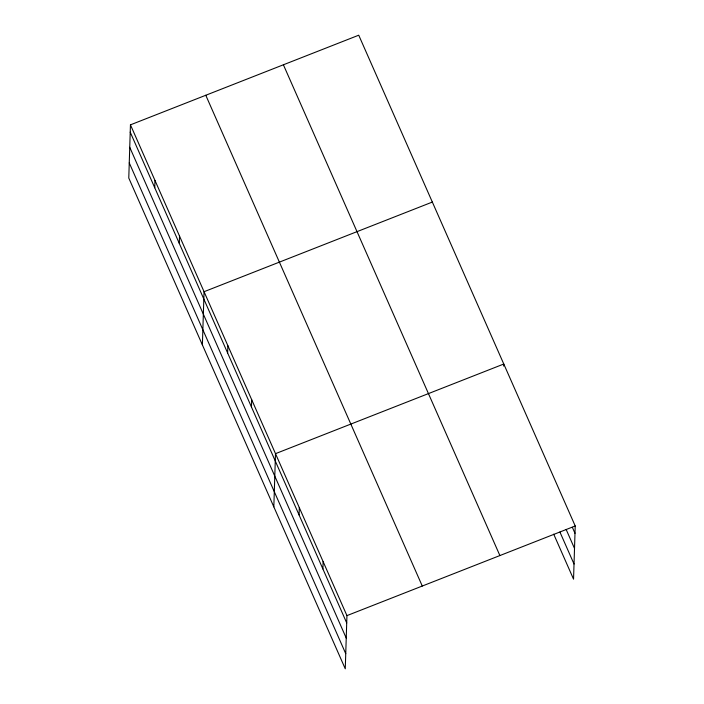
<?xml version="1.0" encoding="UTF-8"?>
<svg xmlns="http://www.w3.org/2000/svg" width="704" height="704" viewBox="0 0 704 704"><rect width="100%" height="100%" fill="white"/><g stroke="black" fill="none" stroke-linecap="round" stroke-linejoin="round"><path stroke-width="1.06" d="M130.451 124.846L128.779 178.024L345.268 668.8L346.94 615.622L130.451 124.846L358.732 35.2L575.221 525.976L573.549 579.154L553.705 534.169M154.757 187.783L154.986 180.47M179.291 243.408L179.52 236.086M202.382 344.89L204.054 291.711L432.335 202.066M227.638 353.012L227.867 345.699M251.451 407L251.68 399.678M273.83 506.845L275.493 453.666L503.782 364.021L503.712 366.115M299.077 514.967L299.314 507.654M322.898 568.955L323.127 561.642M346.94 615.622L575.221 525.976M572.343 527.296L574.992 533.298M566.139 529.434L574.517 548.425M559.918 532.03L574.024 564.018M283.395 64.786L499.893 555.562M205.779 95.26L422.277 586.045M130.222 132.158L346.711 622.943M129.738 147.294L346.236 638.079M129.254 162.888L345.743 653.664"/></g></svg>
